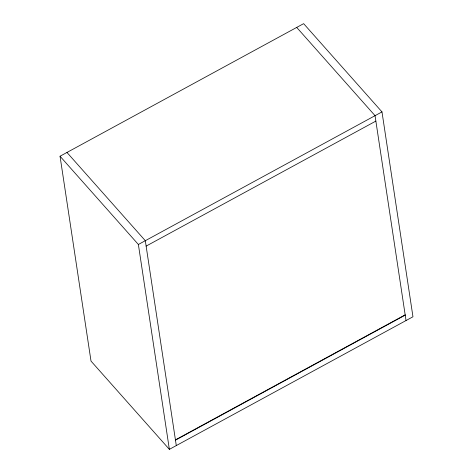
<?xml version="1.0" encoding="UTF-8"?>
<svg xmlns="http://www.w3.org/2000/svg" width="473" height="473" viewBox="0 0 473 473"><rect width="100%" height="100%" fill="white"/><g stroke="black" fill="none" stroke-linecap="round" stroke-linejoin="round"><path stroke-width="0.71" d="M60.036 156.226L303.636 23.65L381.983 111.9L412.964 316.774L169.364 449.35L91.017 361.1L60.036 156.226L138.376 244.476L169.364 449.35M138.376 244.476L381.983 111.9M146.127 246.114L375.864 121.088M175.43 439.872L405.166 314.841M175.477 440.162L405.213 315.13M296.707 27.422L375.048 115.672L406.029 320.546M66.971 152.454L145.312 240.704L176.293 445.578"/></g></svg>
